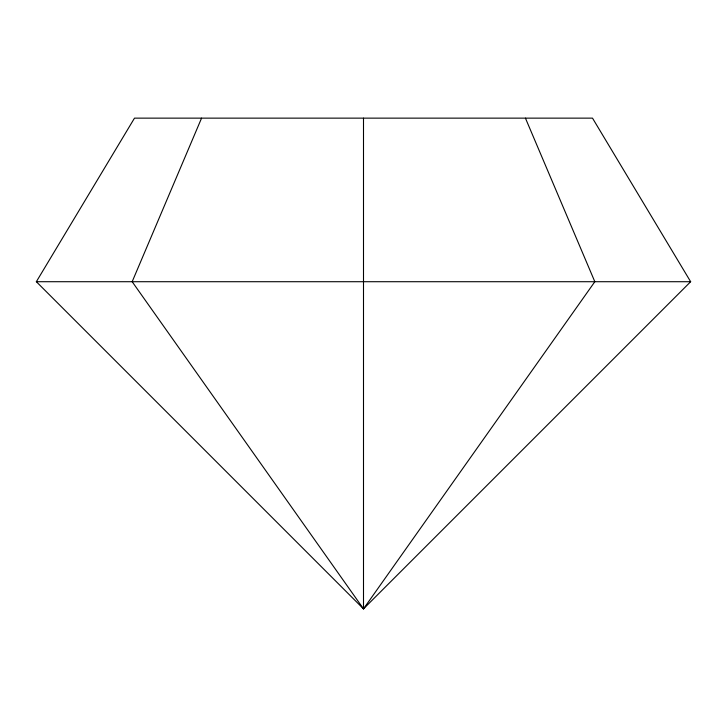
<?xml version="1.0" encoding="UTF-8"?>
<svg xmlns="http://www.w3.org/2000/svg" width="727" height="727" viewBox="0 0 727 727"><rect width="100%" height="100%" fill="white"/><g stroke="black" fill="none" stroke-linecap="round" stroke-linejoin="round"><path stroke-width="1.09" d="M201.57 118.137L132.169 281.712L363.5 608.862L690.65 281.712L592.505 118.137L134.495 118.137L36.35 281.712L363.5 608.862L594.831 281.712L525.43 118.137M36.35 281.712L690.65 281.712M363.5 118.137L363.5 608.862"/></g></svg>
